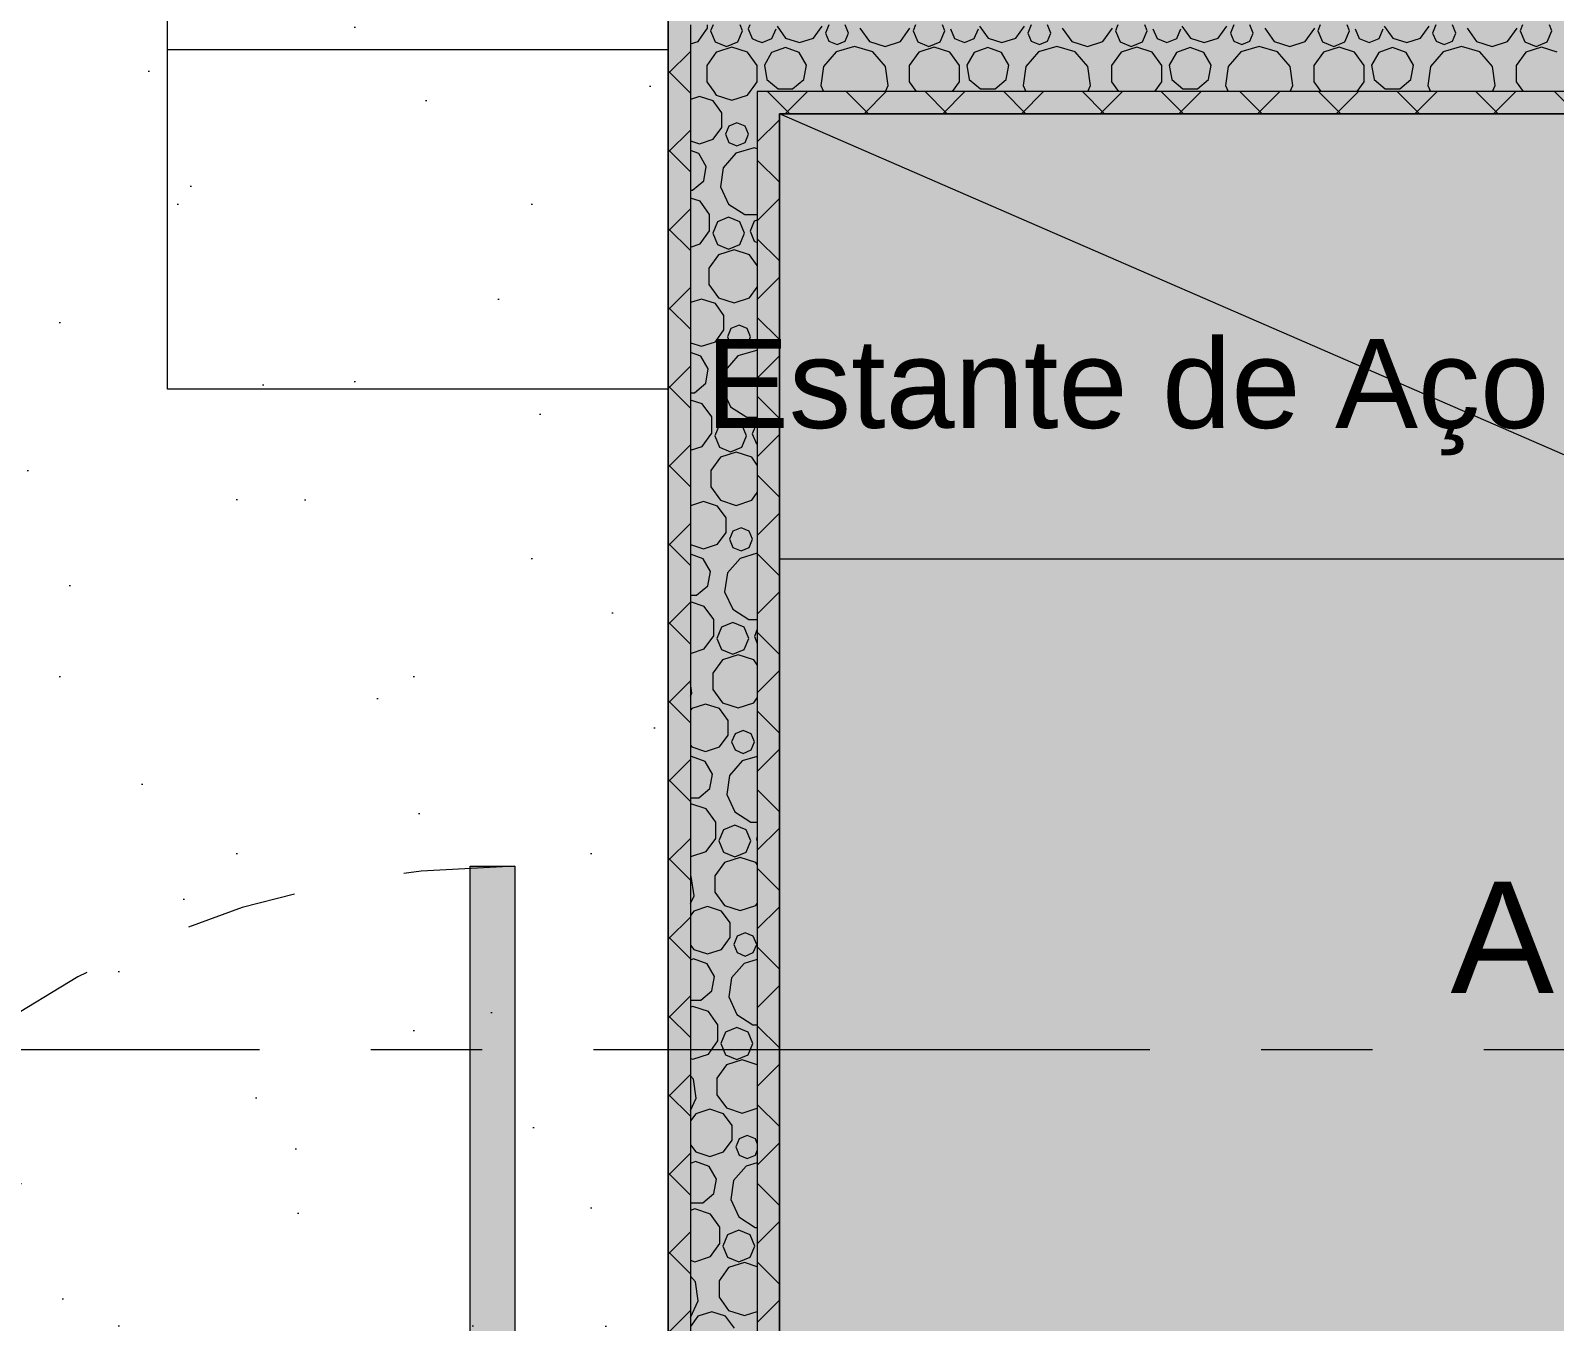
# Model space of a CAD drawing. Header units: metres. Extents: x -77 to 21.6, y -70.6 to -27.7.
# Drawn here: x -64.037 to -62.668, y -36.089 to -34.929 of the extents above; entities that cross this region are included whole.
import ezdxf

# ---------------------------------------------------------------- set-up
doc = ezdxf.new("R2010")
doc.units = ezdxf.units.M
doc.header["$MEASUREMENT"] = 0
doc.linetypes.add('Dashed', pattern=[0.07, 0.045, -0.025])
doc.linetypes.add('Dot & Dashed', pattern=[0.6, 0.5, -0.05, 0, -0.05])
for name, color, linetype, lineweight in [('0_Caneta_No__99', 7, 'Continuous', 20), ('LAJES.EST_Caneta_No__96', 252, 'Continuous', 0), ('MOBILIÁRIO_Caneta_No__96', 252, 'Continuous', 0), ('NOTAS-LAYOUT.EXEC_Caneta_No__99', 7, 'Continuous', 20), ('PAREDE CONSTRUIR_Caneta_No__241', 7, 'Continuous', 13), ('PAREDE CONSTRUIR_Caneta_No__83', 84, 'Continuous', 0), ('PAREDE CONSTRUIR_Caneta_No__96', 252, 'Continuous', 0), ('Portas Archicad_Caneta_No__241', 7, 'Continuous', 13), ('Selos de Zona Archicad_Caneta_No__11', 7, 'Continuous', 5)]:
    doc.layers.add(name, color=color, linetype=linetype, lineweight=lineweight)
for name, color, linetype, lineweight, true_color in [('LAJES.EST_Caneta_No__18', 7, 'Continuous', 0, 0xdfdfdf), ('LAJES.EST_Caneta_No__254', 7, 'Continuous', 0, 0xd1c9ad), ('Portas Archicad_Caneta_No__9', 7, 'Continuous', 5, 0x020202), ('Portas Archicad_Caneta_No__97', 7, 'Continuous', 5, 0x6b6b6b), ('ZONA_Caneta_No__56', 7, 'Continuous', 0, 0xffe495)]:
    doc.layers.add(name, color=color, linetype=linetype, lineweight=lineweight, true_color=true_color)
for name, color, linetype in [('MOBILIÁRIO', 7, 'Continuous'), ('NOTAS-LAYOUT.EXEC', 7, 'Continuous'), ('PAREDE CONSTRUIR', 7, 'Continuous'), ('Portas Archicad', 7, 'Continuous'), ('ZONA', 7, 'Continuous')]:
    doc.layers.add(name, color=color, linetype=linetype)
doc.styles.add('GENERATED_STYLE_1', font='arial.ttf')
pattern_1 = [(45, (0, 0.5), (-0.159099, 0.159099), [0, -0.15, 0, -0.225]), (110, (0.5, 0.5), (0.21143084, 0.07695453), [0, -0.11, 0, -0.19])]
pattern_2 = [(45, (0, 0), (-0.03535534, 0.03535534), []), (135, (0, 0), (0.03535534, 0.03535534), [])]

# ---------------------------------------------------------------- blocks, each defined once
blk = doc.blocks.new('Almoxarifado_9_16_6', base_point=(-62.3279, -35.8076))
at = {"layer": 'Selos de Zona Archicad_Caneta_No__11', "color": 7, "lineweight": 5, "attachment_point": 2, "style": 'GENERATED_STYLE_1'}
for s, insert, char_height in [('\\A1;{\\pqc;\\pt0,0.55;\\fArial|b0|i0|c0|p0;\\W1.000000;Almoxarifado\\fArial|b0|i0|c0|p0;\\W1.000000;\\A1{\\H.66x;\\S^  ;}\\fArial|b0|i0|c0|p0;\\W1.000000;\\fArial|b0|i0|c0|p0;\\W1.000000;\\A1{\\H.66x;\\S^  ;}}', (-62.3279, -35.6937), 0.1), ('\\A1;{\\pqc;\\pt0,0.55;\\fArial|b0|i0|c0|p0;\\W1.000000;A: 4,43\\fArial|b0|i0|c0|p0;\\W1.000000;\\A1{\\H.66x;\\S^  ;}\\fArial|b0|i0|c0|p0;\\W1.000000; m\\fArial|b0|i0|c0|p0;\\W1.000000;\\A1{\\H.66x;\\S2^  ;}}', (-62.3279, -35.8465), 0.075)]:
    blk.add_mtext(s, dxfattribs=dict(at, insert=insert, char_height=char_height))
blk = doc.blocks.new('*X71')
at = {"layer": 'PAREDE CONSTRUIR_Caneta_No__96', "color": 252, "linetype": 'Continuous', "lineweight": 0}
for p, q in [((-63.4338, -34.9339), (-63.4286, -34.9267)), ((-63.4286, -34.9267), (-63.4286, -34.9238)), ((-63.4237, -34.9238), (-63.4259, -34.929)), ((-63.4259, -34.929), (-63.4217, -34.9391)), ((-63.4015, -34.9391), (-63.3973, -34.929)), ((-63.3973, -34.929), (-63.3995, -34.9238)), ((-63.3908, -34.9238), (-63.3922, -34.9272)), ((-63.3922, -34.9272), (-63.3885, -34.9361)), ((-63.4217, -34.9391), (-63.4116, -34.9433)), ((-63.4068, -34.9438), (-63.4197, -34.948)), ((-63.4116, -34.9433), (-63.4015, -34.9391)), ((-63.3927, -34.9484), (-63.4068, -34.9438)), ((-63.3841, -34.9603), (-63.3927, -34.9484)), ((-63.3885, -34.9361), (-63.384, -34.938)), ((-63.3841, -34.975), (-63.3841, -34.9603)), ((-63.3877, -34.98), (-63.3841, -34.975))]:
    blk.add_line(p, q, dxfattribs=at)
blk = doc.blocks.new('*X72')
at = {"layer": 'PAREDE CONSTRUIR_Caneta_No__96', "color": 252, "linetype": 'Continuous', "lineweight": 0}
for p, q in [((-63.4372, -34.9386), (-63.4338, -34.9339)), ((-63.444, -34.9408), (-63.4372, -34.9386)), ((-63.4208, -34.9484), (-63.4294, -34.9603)), ((-63.4197, -34.948), (-63.4208, -34.9484)), ((-63.4294, -34.9603), (-63.4294, -34.975)), ((-63.4294, -34.975), (-63.4231, -34.9838)), ((-63.3904, -34.9838), (-63.3877, -34.98))]:
    blk.add_line(p, q, dxfattribs=at)
blk = doc.blocks.new('*X73')
at = {"layer": 'PAREDE CONSTRUIR_Caneta_No__96', "color": 252, "linetype": 'Continuous', "lineweight": 0}
for p, q in [((-63.436, -34.9881), (-63.444, -34.9907)), ((-63.4235, -34.9921), (-63.436, -34.9881)), ((-63.4231, -34.9838), (-63.4208, -34.9869)), ((-63.4208, -34.9869), (-63.4068, -34.9915)), ((-63.4068, -34.9915), (-63.3927, -34.9869)), ((-63.3927, -34.9869), (-63.3904, -34.9838)), ((-63.4158, -35.0028), (-63.4235, -34.9921)), ((-63.4158, -35.0159), (-63.4158, -35.0028)), ((-63.4235, -35.0266), (-63.4158, -35.0159)), ((-63.4096, -35.0147), (-63.4126, -35.022)), ((-63.4023, -35.0117), (-63.4096, -35.0147)), ((-63.395, -35.0147), (-63.4023, -35.0117)), ((-63.392, -35.022), (-63.395, -35.0147)), ((-63.444, -35.028), (-63.436, -35.0306)), ((-63.436, -35.0306), (-63.4235, -35.0266)), ((-63.4126, -35.022), (-63.4096, -35.0294)), ((-63.4096, -35.0294), (-63.4023, -35.0324)), ((-63.4023, -35.0324), (-63.395, -35.0294)), ((-63.395, -35.0294), (-63.392, -35.022)), ((-63.4364, -35.0395), (-63.444, -35.0368)), ((-63.4299, -35.0509), (-63.4364, -35.0395)), ((-63.4032, -35.0391), (-63.4145, -35.0522)), ((-63.3867, -35.0343), (-63.4032, -35.0391)), ((-63.384, -35.0351), (-63.3867, -35.0343)), ((-63.4321, -35.0638), (-63.4299, -35.0509)), ((-63.4145, -35.0522), (-63.417, -35.0692)), ((-63.444, -35.0723), (-63.4422, -35.0723)), ((-63.4422, -35.0723), (-63.4321, -35.0638)), ((-63.417, -35.0692), (-63.4098, -35.0849)), ((-63.4353, -35.0823), (-63.444, -35.0795)), ((-63.4268, -35.0941), (-63.4353, -35.0823)), ((-63.4098, -35.0849), (-63.3953, -35.0942)), ((-63.4268, -35.1087), (-63.4268, -35.0941)), ((-63.4097, -35.0967), (-63.4198, -35.1009)), ((-63.3996, -35.1009), (-63.4097, -35.0967)), ((-63.3953, -35.0942), (-63.384, -35.0942)), ((-63.384, -35.0992), (-63.3867, -35.1003)), ((-63.4353, -35.1206), (-63.4268, -35.1087)), ((-63.4198, -35.1009), (-63.424, -35.111)), ((-63.424, -35.111), (-63.4198, -35.1211)), ((-63.3954, -35.111), (-63.3996, -35.1009)), ((-63.3996, -35.1211), (-63.3954, -35.111)), ((-63.3867, -35.1003), (-63.3904, -35.1092)), ((-63.3904, -35.1092), (-63.3867, -35.1181)), ((-63.444, -35.1234), (-63.4353, -35.1206)), ((-63.4198, -35.1211), (-63.4097, -35.1253)), ((-63.4049, -35.1258), (-63.4189, -35.1303)), ((-63.4097, -35.1253), (-63.3996, -35.1211)), ((-63.3909, -35.1303), (-63.4049, -35.1258)), ((-63.3867, -35.1181), (-63.384, -35.1192)), ((-63.4189, -35.1303), (-63.4276, -35.1423)), ((-63.384, -35.1399), (-63.3909, -35.1303)), ((-63.4276, -35.1423), (-63.4276, -35.157)), ((-63.4276, -35.157), (-63.4189, -35.1689)), ((-63.3909, -35.1689), (-63.384, -35.1594)), ((-63.4341, -35.1701), (-63.444, -35.1733)), ((-63.4216, -35.1741), (-63.4341, -35.1701)), ((-63.4139, -35.1848), (-63.4216, -35.1741)), ((-63.4189, -35.1689), (-63.4049, -35.1735)), ((-63.4049, -35.1735), (-63.3909, -35.1689)), ((-63.4139, -35.1979), (-63.4139, -35.1848)), ((-63.4004, -35.1937), (-63.4078, -35.1967)), ((-63.3931, -35.1967), (-63.4004, -35.1937)), ((-63.4341, -35.2126), (-63.4216, -35.2085)), ((-63.4216, -35.2085), (-63.4139, -35.1979)), ((-63.4078, -35.1967), (-63.4108, -35.204)), ((-63.4108, -35.204), (-63.4078, -35.2114)), ((-63.3901, -35.204), (-63.3931, -35.1967)), ((-63.3931, -35.2114), (-63.3901, -35.204)), ((-63.444, -35.2094), (-63.4341, -35.2126)), ((-63.4346, -35.2215), (-63.444, -35.2181)), ((-63.428, -35.2329), (-63.4346, -35.2215)), ((-63.4014, -35.2211), (-63.4127, -35.2342)), ((-63.4078, -35.2114), (-63.4004, -35.2144)), ((-63.3848, -35.2163), (-63.4014, -35.2211)), ((-63.4004, -35.2144), (-63.3931, -35.2114)), ((-63.384, -35.2165), (-63.3848, -35.2163)), ((-63.4303, -35.2458), (-63.428, -35.2329)), ((-63.4127, -35.2342), (-63.4151, -35.2512)), ((-63.4403, -35.2543), (-63.4303, -35.2458)), ((-63.444, -35.2543), (-63.4403, -35.2543)), ((-63.4335, -35.2643), (-63.444, -35.2609)), ((-63.4151, -35.2512), (-63.408, -35.2669)), ((-63.4249, -35.2761), (-63.4335, -35.2643)), ((-63.4249, -35.2907), (-63.4249, -35.2761)), ((-63.408, -35.2669), (-63.3935, -35.2762)), ((-63.3935, -35.2762), (-63.384, -35.2762)), ((-63.4335, -35.3026), (-63.4249, -35.2907)), ((-63.418, -35.2829), (-63.4222, -35.293)), ((-63.4079, -35.2787), (-63.418, -35.2829)), ((-63.3978, -35.2829), (-63.4079, -35.2787)), ((-63.3936, -35.293), (-63.3978, -35.2829)), ((-63.3848, -35.2823), (-63.3885, -35.2912)), ((-63.3885, -35.2912), (-63.3848, -35.3001)), ((-63.384, -35.282), (-63.3848, -35.2823)), ((-63.444, -35.306), (-63.4335, -35.3026)), ((-63.4222, -35.293), (-63.418, -35.3031)), ((-63.418, -35.3031), (-63.4079, -35.3073)), ((-63.4079, -35.3073), (-63.3978, -35.3031)), ((-63.3978, -35.3031), (-63.3936, -35.293)), ((-63.3848, -35.3001), (-63.384, -35.3004)), ((-63.4171, -35.3123), (-63.4257, -35.3243)), ((-63.403, -35.3078), (-63.4171, -35.3123)), ((-63.389, -35.3123), (-63.403, -35.3078)), ((-63.384, -35.3193), (-63.389, -35.3123)), ((-63.4257, -35.3243), (-63.4257, -35.339)), ((-63.4257, -35.339), (-63.4171, -35.3509)), ((-63.389, -35.3509), (-63.384, -35.344)), ((-63.4323, -35.3521), (-63.444, -35.3559)), ((-63.4198, -35.3561), (-63.4323, -35.3521)), ((-63.412, -35.3668), (-63.4198, -35.3561)), ((-63.4171, -35.3509), (-63.403, -35.3555)), ((-63.403, -35.3555), (-63.389, -35.3509)), ((-63.412, -35.3799), (-63.412, -35.3668)), ((-63.4198, -35.3905), (-63.412, -35.3799)), ((-63.4059, -35.3787), (-63.4089, -35.386)), ((-63.4089, -35.386), (-63.4059, -35.3934)), ((-63.3986, -35.3757), (-63.4059, -35.3787)), ((-63.3913, -35.3787), (-63.3986, -35.3757)), ((-63.3883, -35.386), (-63.3913, -35.3787)), ((-63.3913, -35.3934), (-63.3883, -35.386)), ((-63.444, -35.3908), (-63.4323, -35.3946)), ((-63.4327, -35.4035), (-63.444, -35.3994)), ((-63.4323, -35.3946), (-63.4198, -35.3905)), ((-63.4059, -35.3934), (-63.3986, -35.3964)), ((-63.384, -35.3986), (-63.3995, -35.4031)), ((-63.3986, -35.3964), (-63.3913, -35.3934)), ((-63.4261, -35.4149), (-63.4327, -35.4035)), ((-63.3995, -35.4031), (-63.4108, -35.4162)), ((-63.4385, -35.4363), (-63.4284, -35.4278)), ((-63.4284, -35.4278), (-63.4261, -35.4149)), ((-63.4108, -35.4162), (-63.4133, -35.4332)), ((-63.444, -35.4363), (-63.4385, -35.4363)), ((-63.4133, -35.4332), (-63.4061, -35.4489)), ((-63.4316, -35.4463), (-63.444, -35.4423)), ((-63.423, -35.4581), (-63.4316, -35.4463)), ((-63.4061, -35.4489), (-63.3916, -35.4582)), ((-63.423, -35.4727), (-63.423, -35.4581)), ((-63.4161, -35.4649), (-63.4203, -35.475)), ((-63.406, -35.4607), (-63.4161, -35.4649)), ((-63.3959, -35.4649), (-63.406, -35.4607)), ((-63.3917, -35.475), (-63.3959, -35.4649)), ((-63.3916, -35.4582), (-63.384, -35.4582)), ((-63.384, -35.4667), (-63.3866, -35.4732)), ((-63.4316, -35.4845), (-63.423, -35.4727)), ((-63.4203, -35.475), (-63.4161, -35.4851)), ((-63.3959, -35.4851), (-63.3917, -35.475)), ((-63.3866, -35.4732), (-63.384, -35.4797)), ((-63.444, -35.4886), (-63.4316, -35.4845)), ((-63.4152, -35.4943), (-63.4239, -35.5063)), ((-63.4161, -35.4851), (-63.406, -35.4893)), ((-63.4012, -35.4898), (-63.4152, -35.4943)), ((-63.406, -35.4893), (-63.3959, -35.4851)), ((-63.3872, -35.4943), (-63.4012, -35.4898)), ((-63.384, -35.4988), (-63.3872, -35.4943)), ((-63.4239, -35.5063), (-63.4239, -35.521)), ((-63.4427, -35.5242), (-63.444, -35.5153)), ((-63.4239, -35.521), (-63.4152, -35.5329)), ((-63.444, -35.527), (-63.4427, -35.5242)), ((-63.4304, -35.5341), (-63.4429, -35.5381)), ((-63.4179, -35.5381), (-63.4304, -35.5341)), ((-63.4152, -35.5329), (-63.4012, -35.5375)), ((-63.4012, -35.5375), (-63.3872, -35.5329)), ((-63.3872, -35.5329), (-63.384, -35.5285)), ((-63.4429, -35.5381), (-63.444, -35.5395)), ((-63.4102, -35.5488), (-63.4179, -35.5381)), ((-63.4102, -35.5619), (-63.4102, -35.5488)), ((-63.4179, -35.5725), (-63.4102, -35.5619)), ((-63.404, -35.5607), (-63.4071, -35.568)), ((-63.3967, -35.5577), (-63.404, -35.5607)), ((-63.3894, -35.5607), (-63.3967, -35.5577)), ((-63.3864, -35.568), (-63.3894, -35.5607)), ((-63.444, -35.5711), (-63.4429, -35.5725)), ((-63.4429, -35.5725), (-63.4304, -35.5766)), ((-63.4304, -35.5766), (-63.4179, -35.5725)), ((-63.4071, -35.568), (-63.404, -35.5753)), ((-63.404, -35.5753), (-63.3967, -35.5784)), ((-63.3967, -35.5784), (-63.3894, -35.5753)), ((-63.3894, -35.5753), (-63.3864, -35.568)), ((-63.4432, -35.5811), (-63.444, -35.5813)), ((-63.4308, -35.5855), (-63.4432, -35.5811)), ((-63.4243, -35.5969), (-63.4308, -35.5855)), ((-63.3977, -35.5851), (-63.409, -35.5982)), ((-63.384, -35.5811), (-63.3977, -35.5851)), ((-63.4266, -35.6098), (-63.4243, -35.5969)), ((-63.409, -35.5982), (-63.4114, -35.6152)), ((-63.444, -35.6182), (-63.4366, -35.6182)), ((-63.4366, -35.6182), (-63.4266, -35.6098)), ((-63.4114, -35.6152), (-63.4043, -35.6309)), ((-63.4437, -35.6238), (-63.444, -35.6238)), ((-63.4298, -35.6283), (-63.4437, -35.6238)), ((-63.4212, -35.6401), (-63.4298, -35.6283)), ((-63.4043, -35.6309), (-63.3897, -35.6402)), ((-63.4212, -35.6547), (-63.4212, -35.6401)), ((-63.4143, -35.6469), (-63.4185, -35.657)), ((-63.4042, -35.6427), (-63.4143, -35.6469)), ((-63.3941, -35.6469), (-63.4042, -35.6427)), ((-63.3899, -35.657), (-63.3941, -35.6469)), ((-63.3897, -35.6402), (-63.384, -35.6402)), ((-63.4298, -35.6665), (-63.4212, -35.6547)), ((-63.4185, -35.657), (-63.4143, -35.6671)), ((-63.3941, -35.6671), (-63.3899, -35.657)), ((-63.384, -35.6532), (-63.3848, -35.6552)), ((-63.3848, -35.6552), (-63.384, -35.6572)), ((-63.444, -35.671), (-63.4437, -35.6711)), ((-63.4437, -35.6711), (-63.4298, -35.6665)), ((-63.4143, -35.6671), (-63.4042, -35.6713)), ((-63.3993, -35.6718), (-63.4134, -35.6763)), ((-63.4042, -35.6713), (-63.3941, -35.6671)), ((-63.3853, -35.6763), (-63.3993, -35.6718)), ((-63.4433, -35.6891), (-63.444, -35.6884)), ((-63.4134, -35.6763), (-63.422, -35.6883)), ((-63.422, -35.6883), (-63.422, -35.703)), ((-63.384, -35.6782), (-63.3853, -35.6763)), ((-63.4408, -35.7062), (-63.4433, -35.6891)), ((-63.444, -35.7131), (-63.4408, -35.7062)), ((-63.422, -35.703), (-63.4134, -35.7149)), ((-63.4134, -35.7149), (-63.3993, -35.7195)), ((-63.3993, -35.7195), (-63.3853, -35.7149)), ((-63.3853, -35.7149), (-63.384, -35.7131)), ((-63.4411, -35.7201), (-63.444, -35.7241)), ((-63.4286, -35.716), (-63.4411, -35.7201)), ((-63.4161, -35.7201), (-63.4286, -35.716)), ((-63.4083, -35.7307), (-63.4161, -35.7201)), ((-63.4083, -35.7439), (-63.4083, -35.7307)), ((-63.4022, -35.7427), (-63.4052, -35.75)), ((-63.3949, -35.7397), (-63.4022, -35.7427)), ((-63.3876, -35.7427), (-63.3949, -35.7397)), ((-63.3845, -35.75), (-63.3876, -35.7427)), ((-63.444, -35.7506), (-63.4411, -35.7545)), ((-63.4411, -35.7545), (-63.4286, -35.7586)), ((-63.4286, -35.7586), (-63.4161, -35.7545)), ((-63.4161, -35.7545), (-63.4083, -35.7439)), ((-63.4052, -35.75), (-63.4022, -35.7573)), ((-63.3876, -35.7573), (-63.3845, -35.75)), ((-63.4413, -35.763), (-63.444, -35.764)), ((-63.429, -35.7675), (-63.4413, -35.763)), ((-63.4224, -35.7789), (-63.429, -35.7675)), ((-63.3958, -35.7671), (-63.4071, -35.7801)), ((-63.4022, -35.7573), (-63.3949, -35.7604)), ((-63.384, -35.7636), (-63.3958, -35.7671)), ((-63.3949, -35.7604), (-63.3876, -35.7573)), ((-63.4247, -35.7918), (-63.4224, -35.7789)), ((-63.4071, -35.7801), (-63.4096, -35.7972)), ((-63.4348, -35.8002), (-63.4247, -35.7918)), ((-63.4096, -35.7972), (-63.4024, -35.8129)), ((-63.444, -35.8002), (-63.4348, -35.8002)), ((-63.4418, -35.8058), (-63.444, -35.8064)), ((-63.4279, -35.8103), (-63.4418, -35.8058)), ((-63.4193, -35.8221), (-63.4279, -35.8103)), ((-63.4193, -35.8367), (-63.4193, -35.8221)), ((-63.4023, -35.8247), (-63.4124, -35.8289)), ((-63.4024, -35.8129), (-63.3879, -35.8222)), ((-63.3922, -35.8289), (-63.4023, -35.8247)), ((-63.3879, -35.8222), (-63.384, -35.8222)), ((-63.4279, -35.8485), (-63.4193, -35.8367)), ((-63.4124, -35.8289), (-63.4166, -35.839)), ((-63.4166, -35.839), (-63.4124, -35.8491)), ((-63.388, -35.839), (-63.3922, -35.8289)), ((-63.3922, -35.8491), (-63.388, -35.839)), ((-63.444, -35.8524), (-63.4418, -35.8531)), ((-63.4418, -35.8531), (-63.4279, -35.8485)), ((-63.4124, -35.8491), (-63.4023, -35.8533)), ((-63.4023, -35.8533), (-63.3922, -35.8491)), ((-63.4115, -35.8583), (-63.4202, -35.8703)), ((-63.3975, -35.8538), (-63.4115, -35.8583)), ((-63.384, -35.8582), (-63.3975, -35.8538)), ((-63.4414, -35.8711), (-63.444, -35.8682)), ((-63.439, -35.8882), (-63.4414, -35.8711)), ((-63.4202, -35.8703), (-63.4202, -35.885)), ((-63.444, -35.8991), (-63.439, -35.8882)), ((-63.4202, -35.885), (-63.4115, -35.8969)), ((-63.4392, -35.9021), (-63.444, -35.9086)), ((-63.4267, -35.898), (-63.4392, -35.9021)), ((-63.4142, -35.9021), (-63.4267, -35.898)), ((-63.4065, -35.9127), (-63.4142, -35.9021)), ((-63.4115, -35.8969), (-63.3975, -35.9015)), ((-63.3975, -35.9015), (-63.384, -35.8971)), ((-63.4065, -35.9259), (-63.4065, -35.9127)), ((-63.444, -35.93), (-63.4392, -35.9365)), ((-63.4142, -35.9365), (-63.4065, -35.9259)), ((-63.4003, -35.9247), (-63.4034, -35.932)), ((-63.4034, -35.932), (-63.4003, -35.9393)), ((-63.393, -35.9217), (-63.4003, -35.9247)), ((-63.3857, -35.9247), (-63.393, -35.9217)), ((-63.384, -35.929), (-63.3857, -35.9247)), ((-63.4395, -35.945), (-63.444, -35.9467)), ((-63.4271, -35.9495), (-63.4395, -35.945)), ((-63.4392, -35.9365), (-63.4267, -35.9406)), ((-63.4267, -35.9406), (-63.4142, -35.9365)), ((-63.4003, -35.9393), (-63.393, -35.9424)), ((-63.384, -35.9462), (-63.394, -35.9491)), ((-63.393, -35.9424), (-63.3857, -35.9393)), ((-63.3857, -35.9393), (-63.384, -35.9351)), ((-63.4206, -35.9609), (-63.4271, -35.9495)), ((-63.4229, -35.9738), (-63.4206, -35.9609)), ((-63.4053, -35.9621), (-63.4077, -35.9792)), ((-63.394, -35.9491), (-63.4053, -35.9621)), ((-63.4329, -35.9822), (-63.4229, -35.9738)), ((-63.444, -35.9822), (-63.4329, -35.9822)), ((-63.44, -35.9877), (-63.444, -35.989)), ((-63.4261, -35.9923), (-63.44, -35.9877)), ((-63.4077, -35.9792), (-63.4005, -35.9949)), ((-63.4175, -36.0041), (-63.4261, -35.9923)), ((-63.4005, -35.9949), (-63.386, -36.0042)), ((-63.4175, -36.0187), (-63.4175, -36.0041)), ((-63.4106, -36.0108), (-63.4148, -36.021)), ((-63.4005, -36.0067), (-63.4106, -36.0108)), ((-63.3904, -36.0108), (-63.4005, -36.0067)), ((-63.3862, -36.021), (-63.3904, -36.0108)), ((-63.386, -36.0042), (-63.384, -36.0042)), ((-63.44, -36.0351), (-63.4261, -36.0305)), ((-63.4261, -36.0305), (-63.4175, -36.0187)), ((-63.4148, -36.021), (-63.4106, -36.0311)), ((-63.3904, -36.0311), (-63.3862, -36.021)), ((-63.444, -36.0338), (-63.44, -36.0351)), ((-63.4097, -36.0403), (-63.4183, -36.0523)), ((-63.4106, -36.0311), (-63.4005, -36.0352)), ((-63.3956, -36.0358), (-63.4097, -36.0403)), ((-63.4005, -36.0352), (-63.3904, -36.0311)), ((-63.384, -36.0396), (-63.3956, -36.0358)), ((-63.4396, -36.0531), (-63.444, -36.0481)), ((-63.4371, -36.0702), (-63.4396, -36.0531)), ((-63.4183, -36.0523), (-63.4183, -36.067)), ((-63.444, -36.0852), (-63.4371, -36.0702)), ((-63.4183, -36.067), (-63.4097, -36.0789)), ((-63.4374, -36.0841), (-63.444, -36.0932)), ((-63.4249, -36.08), (-63.4374, -36.0841)), ((-63.4124, -36.0841), (-63.4249, -36.08)), ((-63.4046, -36.0947), (-63.4124, -36.0841)), ((-63.4097, -36.0789), (-63.3956, -36.0835)), ((-63.3956, -36.0835), (-63.384, -36.0797))]:
    blk.add_line(p, q, dxfattribs=at)
blk = doc.blocks.new('Door 26_4')
at = {"layer": 'Portas Archicad', "linetype": 'Continuous', "lineweight": 0, "true_color": 0xffffff}
for points in [[(0.412, 0.824), (0.372, 0.824), (0.372, 0), (0.412, 0)], [(-0.412, 0), (-0.412, 0.019), (-0.462, 0.019), (-0.462, 0)], [(0.412, 0.019), (0.412, 0), (0.462, 0), (0.462, 0.019)], [(-0.4, -0.2), (-0.4, -0.04), (-0.412, -0.04), (-0.412, 0), (-0.45, 0), (-0.45, -0.2)], [(0.45, -0.2), (0.45, 0), (0.412, 0), (0.412, -0.04), (0.4, -0.04), (0.4, -0.2)], [(-0.412, -0.219), (-0.412, -0.2), (-0.462, -0.2), (-0.462, -0.219)], [(0.412, -0.2), (0.412, -0.219), (0.462, -0.219), (0.462, -0.2)]]:
    blk.add_hatch(color=7, dxfattribs=at).paths.add_polyline_path(points)
at = {"layer": 'Portas Archicad_Caneta_No__241', "color": 7, "linetype": 'Continuous', "lineweight": 13}
for p, q in [((-0.462, 0), (-0.45, 0)), ((-0.462, 0), (-0.45, 0)), ((-0.45, 0), (-0.45, -0.03)), ((-0.45, 0), (-0.45, -0.03)), ((0.45, 0), (0.45, -0.03)), ((0.45, 0), (0.45, -0.03)), ((0.45, 0), (0.462, 0)), ((0.45, 0), (0.462, 0)), ((-0.45, -0.03), (-0.45, -0.17)), ((-0.45, -0.03), (-0.45, -0.17)), ((-0.45, -0.03), (-0.45, -0.17)), ((-0.45, -0.03), (-0.45, -0.17)), ((0.45, -0.03), (0.45, -0.17)), ((0.45, -0.03), (0.45, -0.17)), ((0.45, -0.03), (0.45, -0.17)), ((0.45, -0.03), (0.45, -0.17)), ((-0.45, -0.17), (-0.45, -0.2)), ((-0.45, -0.17), (-0.45, -0.2)), ((-0.45, -0.17), (-0.45, -0.2)), ((-0.45, -0.17), (-0.45, -0.2)), ((0.45, -0.17), (0.45, -0.2)), ((0.45, -0.17), (0.45, -0.2)), ((0.45, -0.17), (0.45, -0.2)), ((0.45, -0.17), (0.45, -0.2)), ((-0.462, -0.2), (-0.45, -0.2)), ((-0.462, -0.2), (-0.45, -0.2)), ((0.45, -0.2), (0.462, -0.2)), ((0.45, -0.2), (0.462, -0.2))]:
    blk.add_line(p, q, dxfattribs=at)
at = {"layer": 'Portas Archicad_Caneta_No__9', "color": 18, "linetype": 'Continuous', "lineweight": 5, "true_color": 0x020202}
for p, q in [((0.372, 0), (0.372, 0.824)), ((0.372, 0.824), (0.412, 0.824)), ((0.412, 0.824), (0.412, 0)), ((-0.462, 0), (-0.462, 0.019)), ((-0.462, 0.019), (-0.412, 0.019)), ((-0.412, 0.019), (-0.412, 0)), ((0.412, 0.019), (0.462, 0.019)), ((0.412, 0), (0.412, 0.019)), ((0.462, 0.019), (0.462, 0)), ((-0.412, 0), (-0.462, 0)), ((-0.412, 0), (-0.45, 0)), ((-0.45, 0), (-0.45, -0.2)), ((-0.412, -0.04), (-0.412, 0)), ((0.412, 0), (0.372, 0)), ((0.462, 0), (0.412, 0)), ((0.45, 0), (0.412, 0)), ((0.412, 0), (0.412, -0.04)), ((0.45, -0.2), (0.45, 0)), ((-0.4, -0.04), (-0.412, -0.04)), ((-0.4, -0.2), (-0.4, -0.04)), ((0.412, -0.04), (0.4, -0.04)), ((0.4, -0.04), (0.4, -0.2)), ((-0.462, -0.219), (-0.462, -0.2)), ((-0.462, -0.2), (-0.412, -0.2)), ((-0.45, -0.2), (-0.4, -0.2)), ((-0.412, -0.2), (-0.412, -0.219)), ((0.4, -0.2), (0.45, -0.2)), ((0.412, -0.2), (0.462, -0.2)), ((0.412, -0.219), (0.412, -0.2)), ((0.462, -0.2), (0.462, -0.219)), ((-0.412, -0.219), (-0.462, -0.219)), ((0.462, -0.219), (0.412, -0.219))]:
    blk.add_line(p, q, dxfattribs=at)
at = {"layer": 'Portas Archicad_Caneta_No__97', "color": 251, "linetype": 'Dashed', "lineweight": 5, "true_color": 0x6b6b6b}
blk.add_arc((0.412, 0), 0.824, 90, 180, dxfattribs=at)
blk = doc.blocks.new('*X124')
at = {"layer": 'PAREDE CONSTRUIR_Caneta_No__96', "color": 252, "linetype": 'Continuous', "lineweight": 0}
for p, q in [((-63.3708, -34.9361), (-63.3671, -34.9272)), ((-63.3662, -34.9249), (-63.3585, -34.9356)), ((-63.3335, -34.9356), (-63.3258, -34.9249)), ((-63.3196, -34.9238), (-63.3226, -34.9311)), ((-63.3226, -34.9311), (-63.3196, -34.9384)), ((-63.302, -34.9311), (-63.305, -34.9238)), ((-63.305, -34.9384), (-63.302, -34.9311)), ((-63.2917, -34.9267), (-63.2832, -34.9386)), ((-63.2553, -34.9386), (-63.2468, -34.9267)), ((-63.2419, -34.9238), (-63.244, -34.929)), ((-63.244, -34.929), (-63.2398, -34.9391)), ((-63.2196, -34.9391), (-63.2154, -34.929)), ((-63.2154, -34.929), (-63.2176, -34.9238)), ((-63.2104, -34.9272), (-63.2067, -34.9361)), ((-63.189, -34.9361), (-63.1853, -34.9272)), ((-63.1844, -34.9249), (-63.1766, -34.9356)), ((-63.1516, -34.9356), (-63.1439, -34.9249)), ((-63.1378, -34.9238), (-63.1408, -34.9311)), ((-63.1408, -34.9311), (-63.1378, -34.9384)), ((-63.1201, -34.9311), (-63.1231, -34.9238)), ((-63.1231, -34.9384), (-63.1201, -34.9311)), ((-63.1099, -34.9267), (-63.1013, -34.9386)), ((-63.0735, -34.9386), (-63.0649, -34.9267)), ((-63.06, -34.9238), (-63.0622, -34.929)), ((-63.0622, -34.929), (-63.058, -34.9391)), ((-63.0378, -34.9391), (-63.0336, -34.929)), ((-63.0336, -34.929), (-63.0357, -34.9238)), ((-63.0285, -34.9272), (-63.0248, -34.9361)), ((-63.0071, -34.9361), (-63.0034, -34.9272)), ((-63.0025, -34.9249), (-62.9948, -34.9356)), ((-62.9698, -34.9356), (-62.962, -34.9249)), ((-62.9559, -34.9238), (-62.9589, -34.9311)), ((-62.9589, -34.9311), (-62.9559, -34.9384)), ((-62.9383, -34.9311), (-62.9413, -34.9238)), ((-62.9413, -34.9384), (-62.9383, -34.9311)), ((-62.928, -34.9267), (-62.9194, -34.9386)), ((-62.8916, -34.9386), (-62.883, -34.9267)), ((-62.8782, -34.9238), (-62.8803, -34.929)), ((-62.8803, -34.929), (-62.8761, -34.9391)), ((-62.8559, -34.9391), (-62.8517, -34.929)), ((-62.8517, -34.929), (-62.8539, -34.9238)), ((-62.8466, -34.9272), (-62.843, -34.9361)), ((-62.8252, -34.9361), (-62.8216, -34.9272)), ((-62.8207, -34.9249), (-62.8129, -34.9356)), ((-62.7879, -34.9356), (-62.7802, -34.9249)), ((-62.7741, -34.9238), (-62.7771, -34.9311)), ((-62.7771, -34.9311), (-62.774, -34.9384)), ((-62.7564, -34.9311), (-62.7594, -34.9238)), ((-62.7594, -34.9384), (-62.7564, -34.9311)), ((-62.7462, -34.9267), (-62.7376, -34.9386)), ((-62.7098, -34.9386), (-62.7012, -34.9267)), ((-62.6963, -34.9238), (-62.6985, -34.929)), ((-62.6985, -34.929), (-62.6943, -34.9391)), ((-62.6741, -34.9391), (-62.6699, -34.929)), ((-62.6699, -34.929), (-62.672, -34.9238)), ((-63.384, -34.938), (-63.3797, -34.9397)), ((-63.3797, -34.9397), (-63.3708, -34.9361)), ((-63.3711, -34.9486), (-63.3776, -34.9599)), ((-63.3587, -34.9441), (-63.3711, -34.9486)), ((-63.3464, -34.9486), (-63.3587, -34.9441)), ((-63.3585, -34.9356), (-63.346, -34.9396)), ((-63.3399, -34.9599), (-63.3464, -34.9486)), ((-63.346, -34.9396), (-63.3335, -34.9356)), ((-63.3132, -34.9481), (-63.3245, -34.9612)), ((-63.3196, -34.9384), (-63.3123, -34.9414)), ((-63.2967, -34.9433), (-63.3132, -34.9481)), ((-63.3123, -34.9414), (-63.305, -34.9384)), ((-63.2801, -34.9481), (-63.2967, -34.9433)), ((-63.2832, -34.9386), (-63.2692, -34.9431)), ((-63.2688, -34.9612), (-63.2801, -34.9481)), ((-63.2692, -34.9431), (-63.2553, -34.9386)), ((-63.2389, -34.9484), (-63.2476, -34.9603)), ((-63.2398, -34.9391), (-63.2297, -34.9433)), ((-63.2249, -34.9438), (-63.2389, -34.9484)), ((-63.2297, -34.9433), (-63.2196, -34.9391)), ((-63.2109, -34.9484), (-63.2249, -34.9438)), ((-63.2022, -34.9603), (-63.2109, -34.9484)), ((-63.2067, -34.9361), (-63.1978, -34.9397)), ((-63.1978, -34.9397), (-63.189, -34.9361)), ((-63.1892, -34.9486), (-63.1958, -34.9599)), ((-63.1769, -34.9441), (-63.1892, -34.9486)), ((-63.1646, -34.9486), (-63.1769, -34.9441)), ((-63.1766, -34.9356), (-63.1641, -34.9396)), ((-63.158, -34.9599), (-63.1646, -34.9486)), ((-63.1641, -34.9396), (-63.1516, -34.9356)), ((-63.1314, -34.9481), (-63.1427, -34.9612)), ((-63.1378, -34.9384), (-63.1304, -34.9414)), ((-63.1148, -34.9433), (-63.1314, -34.9481)), ((-63.1304, -34.9414), (-63.1231, -34.9384)), ((-63.0983, -34.9481), (-63.1148, -34.9433)), ((-63.1013, -34.9386), (-63.0874, -34.9431)), ((-63.087, -34.9612), (-63.0983, -34.9481)), ((-63.0874, -34.9431), (-63.0735, -34.9386)), ((-63.0571, -34.9484), (-63.0657, -34.9603)), ((-63.058, -34.9391), (-63.0479, -34.9433)), ((-63.043, -34.9438), (-63.0571, -34.9484)), ((-63.0479, -34.9433), (-63.0378, -34.9391)), ((-63.029, -34.9484), (-63.043, -34.9438)), ((-63.0204, -34.9603), (-63.029, -34.9484)), ((-63.0248, -34.9361), (-63.016, -34.9397)), ((-63.016, -34.9397), (-63.0071, -34.9361)), ((-63.0074, -34.9486), (-63.0139, -34.9599)), ((-62.995, -34.9441), (-63.0074, -34.9486)), ((-62.9827, -34.9486), (-62.995, -34.9441)), ((-62.9948, -34.9356), (-62.9823, -34.9396)), ((-62.9761, -34.9599), (-62.9827, -34.9486)), ((-62.9823, -34.9396), (-62.9698, -34.9356)), ((-62.9495, -34.9481), (-62.9608, -34.9612)), ((-62.9559, -34.9384), (-62.9486, -34.9414)), ((-62.933, -34.9433), (-62.9495, -34.9481)), ((-62.9486, -34.9414), (-62.9413, -34.9384)), ((-62.9164, -34.9481), (-62.933, -34.9433)), ((-62.9194, -34.9386), (-62.9055, -34.9431)), ((-62.9051, -34.9612), (-62.9164, -34.9481)), ((-62.9055, -34.9431), (-62.8916, -34.9386)), ((-62.8752, -34.9484), (-62.8839, -34.9603)), ((-62.8761, -34.9391), (-62.866, -34.9433)), ((-62.8612, -34.9438), (-62.8752, -34.9484)), ((-62.866, -34.9433), (-62.8559, -34.9391)), ((-62.8472, -34.9484), (-62.8612, -34.9438)), ((-62.8385, -34.9603), (-62.8472, -34.9484)), ((-62.843, -34.9361), (-62.8341, -34.9397)), ((-62.8341, -34.9397), (-62.8252, -34.9361)), ((-62.8255, -34.9486), (-62.8321, -34.9599)), ((-62.8132, -34.9441), (-62.8255, -34.9486)), ((-62.8008, -34.9486), (-62.8132, -34.9441)), ((-62.8129, -34.9356), (-62.8004, -34.9396)), ((-62.7943, -34.9599), (-62.8008, -34.9486)), ((-62.8004, -34.9396), (-62.7879, -34.9356)), ((-62.7677, -34.9481), (-62.779, -34.9612)), ((-62.774, -34.9384), (-62.7667, -34.9414)), ((-62.7511, -34.9433), (-62.7677, -34.9481)), ((-62.7667, -34.9414), (-62.7594, -34.9384)), ((-62.7346, -34.9481), (-62.7511, -34.9433)), ((-62.7376, -34.9386), (-62.7237, -34.9431)), ((-62.7233, -34.9612), (-62.7346, -34.9481)), ((-62.7237, -34.9431), (-62.7098, -34.9386)), ((-62.6934, -34.9484), (-62.702, -34.9603)), ((-62.6943, -34.9391), (-62.6842, -34.9433)), ((-62.6793, -34.9438), (-62.6934, -34.9484)), ((-62.6842, -34.9433), (-62.6741, -34.9391)), ((-62.6653, -34.9484), (-62.6793, -34.9438)), ((-63.3776, -34.9599), (-63.3753, -34.9728)), ((-63.3421, -34.9728), (-63.3399, -34.9599)), ((-63.3245, -34.9612), (-63.327, -34.9782)), ((-63.2664, -34.9782), (-63.2688, -34.9612)), ((-63.2476, -34.9603), (-63.2476, -34.975)), ((-63.2022, -34.975), (-63.2022, -34.9603)), ((-63.1958, -34.9599), (-63.1935, -34.9728)), ((-63.1603, -34.9728), (-63.158, -34.9599)), ((-63.1427, -34.9612), (-63.1451, -34.9782)), ((-63.0845, -34.9782), (-63.087, -34.9612)), ((-63.0657, -34.9603), (-63.0657, -34.975)), ((-63.0204, -34.975), (-63.0204, -34.9603)), ((-63.0139, -34.9599), (-63.0116, -34.9728)), ((-62.9784, -34.9728), (-62.9761, -34.9599)), ((-62.9608, -34.9612), (-62.9633, -34.9782)), ((-62.9027, -34.9782), (-62.9051, -34.9612)), ((-62.8839, -34.9603), (-62.8839, -34.975)), ((-62.8385, -34.975), (-62.8385, -34.9603)), ((-62.8321, -34.9599), (-62.8298, -34.9728)), ((-62.7966, -34.9728), (-62.7943, -34.9599)), ((-62.779, -34.9612), (-62.7814, -34.9782)), ((-62.7208, -34.9782), (-62.7233, -34.9612)), ((-62.702, -34.9603), (-62.702, -34.975)), ((-63.3753, -34.9728), (-63.3653, -34.9813)), ((-63.3522, -34.9813), (-63.3421, -34.9728)), ((-63.2476, -34.975), (-63.2412, -34.9838)), ((-63.2086, -34.9838), (-63.2022, -34.975)), ((-63.1935, -34.9728), (-63.1834, -34.9813)), ((-63.1703, -34.9813), (-63.1603, -34.9728)), ((-63.0657, -34.975), (-63.0594, -34.9838)), ((-63.0267, -34.9838), (-63.0204, -34.975)), ((-63.0116, -34.9728), (-63.0016, -34.9813)), ((-62.9885, -34.9813), (-62.9784, -34.9728)), ((-62.8839, -34.975), (-62.8775, -34.9838)), ((-62.8449, -34.9838), (-62.8385, -34.975)), ((-62.8298, -34.9728), (-62.8197, -34.9813)), ((-62.8066, -34.9813), (-62.7966, -34.9728)), ((-62.702, -34.975), (-62.6957, -34.9838)), ((-63.3653, -34.9813), (-63.3522, -34.9813)), ((-63.327, -34.9782), (-63.3245, -34.9838)), ((-63.2689, -34.9838), (-63.2664, -34.9782)), ((-63.1834, -34.9813), (-63.1703, -34.9813)), ((-63.1451, -34.9782), (-63.1426, -34.9838)), ((-63.0871, -34.9838), (-63.0845, -34.9782)), ((-63.0016, -34.9813), (-62.9885, -34.9813)), ((-62.9633, -34.9782), (-62.9608, -34.9838)), ((-62.9052, -34.9838), (-62.9027, -34.9782)), ((-62.8197, -34.9813), (-62.8066, -34.9813)), ((-62.7814, -34.9782), (-62.7789, -34.9838)), ((-62.7233, -34.9838), (-62.7208, -34.9782))]:
    blk.add_line(p, q, dxfattribs=at)
blk = doc.blocks.new('Flexible Shelf 26[5]_6', base_point=(-62.444, -35.4038))
at = {"layer": 'MOBILIÁRIO_Caneta_No__96', "color": 252, "linetype": 'Continuous', "lineweight": 13}
blk.add_line((-62.444, -35.4038), (-63.364, -35.0038), dxfattribs=at)
at = {"layer": 'MOBILIÁRIO_Caneta_No__96', "color": 252, "linetype": 'Continuous', "lineweight": 13, "flags": 128}
blk.add_lwpolyline([(-62.444, -35.4038), (-63.364, -35.4038), (-63.364, -35.0038), (-62.444, -35.0038)], close=True, dxfattribs=at)
blk = doc.blocks.new('Lockers 26[45]_6', base_point=(-63.914, -35.251))
at = {"layer": 'MOBILIÁRIO_Caneta_No__96', "color": 252, "linetype": 'Continuous', "lineweight": 0}
blk.add_line((-63.914, -34.946), (-63.464, -34.946), dxfattribs=at)
at = {"layer": 'MOBILIÁRIO_Caneta_No__96', "color": 252, "linetype": 'Continuous', "lineweight": 0, "flags": 128}
blk.add_lwpolyline([(-63.914, -35.251), (-63.914, -34.641), (-63.464, -34.641), (-63.464, -35.251)], close=True, dxfattribs=at)
blk = doc.blocks.new('Label_146_6', base_point=(-63.3126, -35.1817))
at = {"layer": 'NOTAS-LAYOUT.EXEC_Caneta_No__99', "color": 7, "lineweight": 20, "insert": (-62.9385, -35.206), "char_height": 0.08, "attachment_point": 2, "style": 'GENERATED_STYLE_1'}
blk.add_mtext('\\A1;{\\pqc;\\pt0,99;\\fArial|b0|i0|c0|p0;\\W1.000000;Estante de Aço\\fArial|b0|i0|c0|p0;\\W1.000000;\\A1{\\H.66x;\\S^  ;}\\fArial|b0|i0|c0|p0;\\W1.000000;\\fArial|b0|i0|c0|p0;\\W1.000000;\\A1{\\H.66x;\\S^  ;}\\fArial|b0|i0|c0|p0;\\W1.000000;\\fArial|b0|i0|c0|p0;\\W1.000000;\\fArial|b0|i0|c0|p0;\\W1.000000;\\fArial|b0|i0|c0|p0;\\W1.000000;\\fArial|b0|i0|c0|p0;\\W1.000000;\\fArial|b0|i0|c0|p0;\\W1.000000;\\fArial|b0|i0|c0|p0;\\W1.000000;\\A1{\\H.66x;\\S^  ;}\\fArial|b0|i0|c0|p0;\\W1.000000;\\fArial|b0|i0|c0|p0;\\W1.000000;\\A1{\\H.66x;\\S^  ;}\\fArial|b0|i0|c0|p0;\\W1.000000;\\fArial|b0|i0|c0|p0;\\W1.000000;\\fArial|b0|i0|c0|p0;\\W1.000000;\\fArial|b0|i0|c0|p0;\\W1.000000;\\fArial|b0|i0|c0|p0;\\W1.000000;\\fArial|b0|i0|c0|p0;\\W1.000000;\\fArial|b0|i0|c0|p0;\\W1.000000;\\A1{\\H.66x;\\S^  ;}\\fArial|b0|i0|c0|p0;\\W1.000000;\\fArial|b0|i0|c0|p0;\\W1.000000;\\A1{\\H.66x;\\S^  ;}\\fArial|b0|i0|c0|p0;\\W1.000000;\\fArial|b0|i0|c0|p0;\\W1.000000;\\fArial|b0|i0|c0|p0;\\W1.000000;\\fArial|b0|i0|c0|p0;\\W1.000000;\\fArial|b0|i0|c0|p0;\\W1.000000;\\fArial|b0|i0|c0|p0;\\W1.000000;\\fArial|b0|i0|c0|p0;\\W1.000000;\\A1{\\H.66x;\\S^  ;}\\fArial|b0|i0|c0|p0;\\W1.000000;\\fArial|b0|i0|c0|p0;\\W1.000000;\\A1{\\H.66x;\\S^  ;}\\fArial|b0|i0|c0|p0;\\W1.000000;\\fArial|b0|i0|c0|p0;\\W1.000000;\\fArial|b0|i0|c0|p0;\\W1.000000;\\fArial|b0|i0|c0|p0;\\W1.000000;\\fArial|b0|i0|c0|p0;\\W1.000000;\\fArial|b0|i0|c0|p0;\\W1.000000;\\fArial|b0|i0|c0|p0;\\W1.000000;\\A1{\\H.66x;\\S^  ;}\\fArial|b0|i0|c0|p0;\\W1.000000;\\fArial|b0|i0|c0|p0;\\W1.000000;\\A1{\\H.66x;\\S^  ;}\\fArial|b0|i0|c0|p0;\\W1.000000;\\fArial|b0|i0|c0|p0;\\W1.000000;\\fArial|b0|i0|c0|p0;\\W1.000000;\\fArial|b0|i0|c0|p0;\\W1.000000;\\fArial|b0|i0|c0|p0;\\W1.000000;\\fArial|b0|i0|c0|p0;\\W1.000000;\\fArial|b0|i0|c0|p0;\\W1.000000;\\A1{\\H.66x;\\S^  ;}\\fArial|b0|i0|c0|p0;\\W1.000000;}', dxfattribs=at)

msp = doc.modelspace()

# ---------------------------------------------------------------- hatches: boundary and pattern name
at = {"layer": 'LAJES.EST_Caneta_No__18', "linetype": 'Continuous', "lineweight": 0, "true_color": 0xdfdfdf}
h = msp.add_hatch(dxfattribs=at)
h.set_pattern_fill('Piso_Externo__0006', color=254, style=0, pattern_type=2)
h.set_pattern_definition([(45, (0, 0.6), (-0.1909188, 0.1909188), [0, -0.18, 0, -0.27]), (110, (0.6, 0.6), (0.253717, 0.09234544), [0, -0.132, 0, -0.228])])
h.paths.add_polyline_path([(-76.514, -65.1016), (-73.814, -65.1016, -0.414214), (-75.814, -67.1016), (-66.814, -67.1016, -0.414214), (-68.814, -65.1016), (-68.814, -62.301), (-68.814, -45.4002, -0.414214), (-66.514, -43.1002), (-65.914, -43.1002), (-65.914, -42.3002), (-66.514, -42.3002), (-66.514, -38.2041), (-65.114, -38.2041), (-65.114, -36.7038), (-66.514, -36.7038), (-66.514, -32.5997), (-65.114, -32.5997), (-56.714, -32.5997), (-53.814, -32.5997), (-44.014, -32.5997), (-44.014, -42.3002), (-53.814, -42.3002), (-53.814, -47.1002), (-44.014, -47.1002), (-44.014, -50.8516), (-45.6136, -50.8516), (-45.6136, -52.3506), (-44.014, -52.3506), (-44.014, -60.3006), (-48.9163, -60.3006), (-48.9163, -61.1006), (-44.3609, -61.1006), (-44.3609, -67.1016), (-44.014, -67.1016), (-41.514, -67.1016), (-41.514, -28.1016), (-41.714, -28.1016), (-41.714, -60.3006), (-43.014, -60.3006), (-43.014, -30.0016), (-66.514, -30.0016), (-66.514, -28.1016), (-76.514, -28.1016)])
h.paths.add_polyline_path([(-73.814, -45.1016), (-76.314, -45.1016), (-76.314, -43.0892), (-75.7984, -43.0908, -0.414214), (-73.8139, -45.0876)], flags=0)
h.paths.add_polyline_path([(-73.814, -45.5846, -0.009328), (-73.814, -45.6604)], flags=0)
h.paths.add_polyline_path([(-52.814, -46.3002), (-52.814, -43.1002), (-44.014, -43.1002), (-44.014, -46.3002)], flags=0)
h.paths.add_polyline_path([(-67.714, -34.1), (-76.314, -34.1), (-76.314, -32.5997), (-67.714, -32.5997)], flags=0)
at = {"layer": 'LAJES.EST_Caneta_No__254', "linetype": 'Continuous', "lineweight": 0, "true_color": 0xd1c9ad}
h = msp.add_hatch(dxfattribs=at)
h.set_pattern_fill('Haie_OD_0006', color=9, style=0, pattern_type=2)
h.set_pattern_definition(pattern_1)
h.paths.add_polyline_path([(-65.114, -47.1002), (-66.514, -47.1002), (-66.514, -60.3006), (-56.514, -60.3006), (-44.014, -60.3006), (-44.014, -56.6006), (-50.5957, -56.6006), (-50.5957, -54.2479), (-52.6157, -54.2479), (-52.6157, -52.5506), (-50.5957, -52.5506), (-45.6136, -52.5506), (-45.6136, -50.8516), (-44.014, -50.8516), (-44.014, -47.1002), (-53.814, -47.1002), (-53.814, -42.3002), (-44.014, -42.3002), (-44.014, -37.1002), (-51.174, -37.1002), (-51.174, -32.5997), (-53.814, -32.5997), (-56.714, -32.5997), (-58.7637, -32.5997), (-58.7637, -34.9038), (-63.464, -34.9038), (-63.464, -36.5038), (-65.114, -36.5038), (-65.114, -38.4037), (-63.464, -38.4037), (-63.464, -42.1002), (-65.114, -42.1002), (-65.114, -42.3002)])
h.paths.add_polyline_path([(-60.5596, -42.1002), (-60.5596, -38.4037), (-58.8637, -38.4037), (-58.8637, -42.1002)], flags=0)
h.paths.add_polyline_path([(-59.064, -48.7001), (-59.064, -47.3002), (-56.714, -47.3002), (-56.714, -48.7001)], flags=0)
at = {"layer": 'LAJES.EST_Caneta_No__96', "linetype": 'Continuous', "lineweight": 0}
h = msp.add_hatch(dxfattribs=at)
h.set_pattern_fill('Haie_OD_0006', color=252, style=0, pattern_type=2)
h.set_pattern_definition(pattern_1)
h.paths.add_polyline_path([(-66.514, -36.7038), (-65.114, -36.7038), (-65.114, -36.5038), (-63.464, -36.5038), (-63.464, -34.9038), (-58.8637, -34.9038), (-58.8637, -32.5997), (-66.514, -32.5997), (-66.514, -32.7997), (-66.514, -36.5038)])
at = {"layer": 'PAREDE CONSTRUIR_Caneta_No__83', "linetype": 'Continuous', "lineweight": 0}
h = msp.add_hatch(dxfattribs=at)
h.set_pattern_fill('Placomur_0006', color=84, style=0, pattern_type=2)
h.set_pattern_definition(pattern_2)
h.paths.add_polyline_path([(-63.464, -36.5038), (-63.444, -36.5038), (-63.444, -34.9238), (-63.464, -34.9238)])
h = msp.add_hatch(dxfattribs=at)
h.set_pattern_fill('Placomur_0006', color=84, style=0, pattern_type=2)
h.set_pattern_definition(pattern_2)
h.paths.add_polyline_path([(-63.364, -34.9838), (-63.384, -34.9838), (-63.364, -35.0038)])
h = msp.add_hatch(dxfattribs=at)
h.set_pattern_fill('Placomur_0006', color=84, style=0, pattern_type=2)
h.set_pattern_definition(pattern_2)
h.paths.add_polyline_path([(-63.364, -35.0038), (-63.384, -34.9838), (-63.384, -35.0038)])
h = msp.add_hatch(dxfattribs=at)
h.set_pattern_fill('Placomur_0006', color=84, style=0, pattern_type=2)
h.set_pattern_definition(pattern_2)
h.paths.add_polyline_path([(-60.2071, -34.9838), (-63.364, -34.9838), (-63.364, -35.0038), (-60.2071, -35.0038)])
h = msp.add_hatch(dxfattribs=at)
h.set_pattern_fill('Placomur_0006', color=84, style=0, pattern_type=2)
h.set_pattern_definition(pattern_2)
h.paths.add_polyline_path([(-63.384, -35.0038), (-63.384, -36.5038), (-63.364, -36.5038), (-63.364, -35.0038)])

# ---------------------------------------------------------------- linework, layer by layer
at = {"layer": '0_Caneta_No__99', "color": 7, "linetype": 'Dot & Dashed', "lineweight": 20}
msp.add_line((-41.4312, -35.8446), (-76.7059, -35.8446), dxfattribs=at)
at = {"layer": 'PAREDE CONSTRUIR_Caneta_No__241', "color": 7, "linetype": 'Continuous', "lineweight": 13}
for p, q in [((-63.444, -34.9238), (-63.444, -34.9838)), ((-63.444, -34.9838), (-63.444, -36.5038)), ((-63.364, -34.9838), (-63.384, -34.9838)), ((-63.384, -34.9838), (-63.384, -35.0038)), ((-63.364, -34.9838), (-63.384, -34.9838)), ((-60.2271, -34.9838), (-63.364, -34.9838)), ((-63.384, -35.0038), (-63.384, -36.5038))]:
    msp.add_line(p, q, dxfattribs=at)
at = {"layer": 'PAREDE CONSTRUIR_Caneta_No__241', "color": 7, "linetype": 'Continuous', "lineweight": 13, "flags": 128}
for points in [[(-63.464, -34.9038), (-63.464, -36.5038)], [(-63.364, -36.5038), (-63.364, -35.0038)], [(-63.364, -35.0038), (-60.4139, -35.0038)]]:
    msp.add_lwpolyline(points, dxfattribs=at)
at = {"layer": 'ZONA_Caneta_No__56', "color": 41, "linetype": 'Continuous', "lineweight": 0, "true_color": 0xffe495, "flags": 128}
for points in [[(-63.464, -32.8037), (-66.314, -32.8037), (-66.314, -36.5038), (-63.464, -36.5038)], [(-60.4139, -35.0038), (-63.364, -35.0038), (-63.364, -36.5038), (-60.4139, -36.5038)]]:
    msp.add_lwpolyline(points, close=True, dxfattribs=at)

# ---------------------------------------------------------------- block references
at = {"layer": 'MOBILIÁRIO', "color": 252, "linetype": 'Continuous', "lineweight": 0}
msp.add_blockref('Flexible Shelf 26[5]_6', (-62.444, -35.4038), dxfattribs=at)
at = {"layer": 'MOBILIÁRIO_Caneta_No__96', "color": 252, "linetype": 'Continuous', "lineweight": 0}
msp.add_blockref('Lockers 26[45]_6', (-63.914, -35.251), dxfattribs=at)
at = {"layer": 'NOTAS-LAYOUT.EXEC', "color": 251, "linetype": 'Continuous', "lineweight": 5, "true_color": 0x6b6b6b}
msp.add_blockref('Label_146_6', (-63.3126, -35.1817), dxfattribs=at)
at = {"layer": 'PAREDE CONSTRUIR', "color": 7, "lineweight": 13}
for name in ['*X72', '*X71', '*X124', '*X73']:
    msp.add_blockref(name, (0, 0), dxfattribs=at)
at = {"layer": 'Portas Archicad', "color": 252, "linetype": 'Continuous', "lineweight": 0}
msp.add_blockref('Door 26_4', (-64.0139, -36.5038), dxfattribs=at)
at = {"layer": 'ZONA', "color": 7, "linetype": 'Continuous', "lineweight": 0}
msp.add_blockref('Almoxarifado_9_16_6', (-62.3279, -35.8076), dxfattribs=at)

doc.saveas('drawing.dxf')
